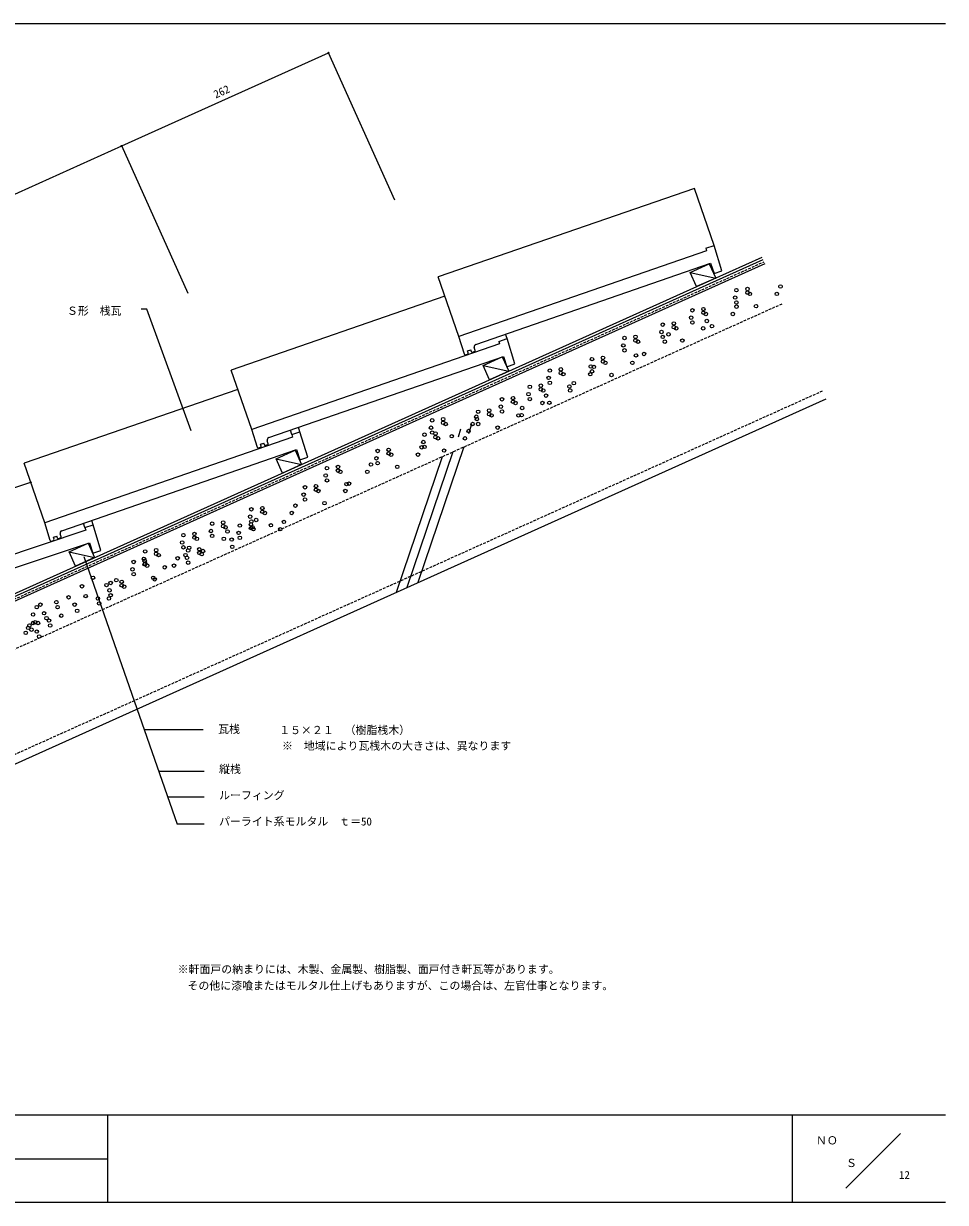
# Model space of a CAD drawing. Units: millimetres, scale not verified. Extents: x -203 to 197, y -138 to 132.
# Drawn here: x -14.4 to 196.8, y -138.4 to 131.6 of the extents above; entities that cross this region are included whole.
import ezdxf
from ezdxf.enums import TextEntityAlignment as Align

# ---------------------------------------------------------------- set-up
doc = ezdxf.new("R2010")
doc.units = ezdxf.units.MM
doc.header["$LTSCALE"] = 0.5
doc.header["$PDMODE"] = 32
doc.header["$PDSIZE"] = 0.25
doc.linetypes.add('DASHED1', pattern=[1.8, 1.2, -0.6])
for name, color, linetype, lineweight in [('0-0', 5, 'Continuous', 18), ('1-0', 7, 'Continuous', 18), ('1-2', 3, 'Continuous', 18), ('1-3', 7, 'Continuous', 18)]:
    doc.layers.add(name, color=color, linetype=linetype, lineweight=lineweight)
doc.layers.add('1-F', color=7, linetype='Continuous')
doc.styles.add('ＭＳ ゴシック', font='')
doc.styles.get('ＭＳ ゴシック').set_extended_font_data('MS Gothic')

msp = doc.modelspace()

# ---------------------------------------------------------------- linework, layer by layer
at = {"layer": '0-0'}
for p, q in [((-203.2432, 131.6351), (196.7568, 131.6351)), ((196.7568, -118.3649), (-203.2433, -118.3649)), ((4.8649, -118.3649), (4.8649, -138.3649)), ((161.7568, -138.3649), (161.7568, -118.3649)), ((186.4865, -122.5541), (173.9189, -135.1216)), ((-72.973, -128.3649), (4.8649, -128.3649)), ((196.7568, -138.3649), (-203.2432, -138.3649))]:
    msp.add_line(p, q, dxfattribs=at)
at = {"layer": '1-0'}
for p, q in [((-74.1486, -25.5405), (155.0414, 77.5949)), ((-73.7382, -26.4525), (155.4517, 76.683)), ((142.6642, 76.6308), (144.1415, 73.3479)), ((139.7642, 71.3781), (138.304, 74.623)), ((139.7642, 71.3782), (138.3041, 74.623)), ((138.3041, 74.623), (144.1415, 73.3479)), ((92.3443, 50.0392), (90.8841, 53.2841)), ((90.8841, 53.2841), (96.7215, 52.009)), ((85.726, 38.7269), (85.1178, 36.9361)), ((88.2192, 39.8489), (87.4854, 37.6881)), ((43.4642, 31.9451), (47.8243, 33.953)), ((81.4743, 32.4273), (70.9236, 1.3615)), ((83.9676, 33.5493), (73.4169, 2.4834)), ((86.4608, 34.6712), (75.9101, 3.6054)), ((44.9244, 28.7002), (43.4642, 31.9451)), ((44.9244, 28.7002), (43.4642, 31.9451)), ((43.4642, 31.9451), (49.3016, 30.67)), ((-0.33, 16.1919), (-0.6358, 17.21)), ((-3.9728, 10.6442), (1.8817, 9.331))]:
    msp.add_line(p, q, dxfattribs=at)
at = {"layer": '1-0', "color": 3, "linetype": 'DASHED1'}
msp.add_line((-74.0517, -26.0948), (155.2651, 77.0977), dxfattribs=at)
at = {"layer": '1-0', "linetype": 'DASHED1'}
for p, q in [((-83.3134, -41.7272), (159.5554, 67.5638)), ((-71.5497, -60.5584), (168.5834, 47.5015))]:
    msp.add_line(p, q, dxfattribs=at)
at = {"layer": '1-0'}
for points in [[(-74.3948, -24.9934), (139.7891, 71.3894), (154.7951, 78.1421)], [(138.304, 74.623), (142.6641, 76.6309), (144.1414, 73.3479), (139.7864, 71.3882), (139.7642, 71.3782)], [(142.6642, 76.6308), (144.1415, 73.3479), (139.7642, 71.3782)], [(92.3443, 50.0392), (90.8841, 53.284), (95.2156, 55.2788)], [(95.2442, 55.2919), (96.7215, 52.009), (92.3443, 50.0392)], [(95.2442, 55.2919), (96.7215, 52.009), (92.3443, 50.0392)], [(95.2442, 55.2919), (96.7215, 52.0089), (92.3443, 50.0392)], [(-71.5497, -60.5584), (-70.729, -62.3822), (169.4042, 45.6777)], [(47.8243, 33.9529), (49.3016, 30.67), (44.9244, 28.7002)], [(47.8243, 33.9529), (49.3016, 30.67), (44.9244, 28.7002)]]:
    msp.add_lwpolyline(points, dxfattribs=at)
msp.add_lwpolyline([(-2.4955, 7.3613), (-3.9728, 10.6442), (0.4044, 12.6139), (1.8817, 9.331)], close=True, dxfattribs=at)
for centre in [(148.8902, 70.5637), (151.4118, 70.8439), (151.4118, 70.0033), (158.9768, 71.4042), (148.61, 68.8826), (148.8902, 67.7619), (151.9722, 69.7232), (158.1363, 69.7232), (138.8099, 65.9618), (141.3315, 66.242), (141.3315, 65.4014), (141.8919, 65.1213), (148.0559, 65.1213), (148.8965, 66.8024), (153.3731, 66.9213), (132.0166, 62.6747), (134.5382, 62.9549), (134.5382, 62.1143), (135.0986, 61.8342), (138.5297, 64.2807), (138.8099, 63.16), (141.2627, 61.8342), (142.1032, 63.5153), (143.2928, 62.3194), (123.2511, 59.6068), (125.7727, 59.887), (125.7727, 59.0464), (131.7364, 60.9936), (132.0166, 59.8729), (133.3376, 60.4473), (136.4995, 59.0323), (122.9709, 57.9257), (123.2511, 56.805), (126.3331, 58.7662), (132.4971, 58.7662), (115.8004, 54.7858), (118.322, 55.0659), (118.322, 54.2254), (118.8824, 53.9452), (125.0464, 53.9452), (125.887, 55.6263), (127.734, 55.9644), (106.1583, 52.1561), (108.6799, 52.4363), (108.6799, 51.5957), (109.2403, 51.3156), (115.4043, 51.3156), (115.5202, 53.1047), (115.8004, 51.9839), (116.2449, 52.9967), (120.2833, 51.1434), (101.5564, 48.4308), (104.078, 48.7109), (105.8781, 50.475), (106.1583, 49.3543), (110.6412, 48.5137), (111.643, 49.2713), (95.2014, 45.582), (97.723, 45.8621), (101.2762, 46.7497), (101.5564, 45.6289), (104.078, 47.8704), (104.6384, 47.5902), (105.288, 46.4225), (110.8025, 47.5902), (92.2446, 43.0134), (94.9212, 43.9009), (97.723, 45.0216), (98.2834, 44.7414), (99.8096, 43.5737), (104.4475, 44.7414), (106.0393, 44.7884), (79.2043, 40.7609), (81.726, 41.0411), (81.726, 40.2006), (89.2909, 41.6015), (89.4428, 41.0521), (89.723, 42.7332), (92.2446, 42.1728), (92.805, 41.8926), (95.2014, 42.7801), (98.969, 41.8926), (99.6843, 41.9396), (77.4512, 37.4739), (78.9241, 39.0798), (79.2043, 37.9591), (79.9728, 37.754), (82.2863, 39.9204), (87.5378, 38.3144), (88.4504, 39.9204), (89.723, 39.9313), (94.2059, 39.0908), (77.171, 35.7928), (79.9728, 36.9135), (80.5332, 36.6333), (83.6872, 37.1185), (86.6973, 36.6333), (66.4333, 32.0674), (66.7134, 33.7485), (69.2351, 34.0287), (69.2351, 33.1881), (69.7955, 32.908), (75.9595, 32.908), (76.8001, 34.5891), (77.4512, 34.672), (81.9341, 33.8315), (55.0991, 29.804), (57.6208, 30.0842), (65.1857, 30.6446), (66.7134, 30.9467), (71.1964, 30.1061), (54.8189, 28.1229), (55.0991, 27.0022), (57.6208, 29.2437), (58.1811, 28.9635), (64.3452, 28.9635), (50.059, 25.4213), (52.5806, 25.7014), (52.5806, 24.8609), (53.141, 24.5807), (59.305, 24.5807), (59.582, 26.1616), (60.1456, 26.2618), (47.8738, 21.2216), (49.7788, 23.7402), (50.059, 22.6194), (54.5419, 21.7789), (37.507, 18.7), (37.7872, 20.3811), (40.3089, 20.6613), (40.3089, 19.8207), (40.8692, 19.5405), (47.0333, 19.5405), (28.8025, 17.094), (31.3242, 17.3742), (31.3242, 16.5336), (31.8846, 16.2535), (35.1576, 16.6558), (37.6792, 16.9359), (37.6792, 16.0954), (37.7872, 17.5792), (38.0486, 16.2535), (38.2396, 15.8152), (38.8892, 17.9346), (42.2701, 16.7387), (44.4036, 15.8152), (45.2442, 17.4963), (22.2284, 14.4644), (24.7501, 14.7446), (24.7501, 13.904), (25.3104, 13.6238), (28.5224, 15.4129), (28.8025, 14.2922), (31.4745, 13.6238), (32.315, 15.3049), (33.2855, 13.4516), (34.8774, 14.9746), (35.1576, 13.8539), (13.4629, 10.739), (15.9845, 11.0192), (21.9482, 12.7833), (22.2284, 11.6625), (23.3241, 10.9582), (23.5495, 11.5796), (25.8458, 11.2383), (26.7114, 10.822), (33.4107, 11.7987), (10.8333, 8.3285), (13.1827, 9.0579), (13.3549, 8.6087), (13.3549, 7.7681), (13.4629, 7.9372), (15.9845, 10.1786), (16.5449, 9.8985), (20.9198, 9.169), (22.7089, 9.8985), (23.0439, 9.277), (23.3241, 8.1563), (25.8458, 10.3978), (26.4061, 10.1176), (10.5531, 6.6474), (10.8333, 5.5267), (13.9153, 7.4879), (17.9458, 7.0966), (20.0793, 7.4879), (-0.9986, 2.7467), (1.523, 4.708), (4.6051, 3.0269), (5.5739, 3.5075), (6.8465, 4.1476), (8.0956, 3.7876), (8.0956, 2.9471), (8.656, 2.6669), (15.3162, 4.6861), (15.6605, 4.348), (-4.0807, 0.2251), (-0.1581, 0.5053), (2.6437, -0.0551), (5.1654, -0.0551), (5.2938, 1.8264), (5.5739, 0.7056), (-11.3654, -2.0164), (-10.5249, -1.456), (-6.8825, -0.8957), (-6.6023, -2.0164), (-2.6797, -1.456), (-2.1194, -2.8569), (2.9239, -1.1758), (-12.206, -3.6975), (-12.206, -5.6588), (-11.7317, -5.5132), (-11.0853, -5.6588), (-9.6843, -3.4173), (-9.124, -4.538), (-8.5636, -5.0984), (-5.7618, -3.9777), (-13.8871, -7.9002), (-13.3267, -6.7795), (-13.0465, -6.2191), (-12.5723, -7.1943), (-11.3654, -7.6201), (-8.2834, -6.2191), (-10.8051, -8.7408)]:
    msp.add_circle(centre, 0.3962, dxfattribs=at)
at = {"layer": '1-2', "color": 7}
for p, q in [((139.2488, 93.885), (80.6072, 73.5956)), ((143.761, 80.8436), (139.2488, 93.885)), ((85.3156, 59.9871), (80.6072, 73.5956)), ((82.1312, 69.1908), (33.1872, 52.2566)), ((96.3411, 59.5046), (95.9942, 60.5073)), ((37.8957, 38.6481), (33.1872, 52.2566)), ((34.7113, 47.8518), (-14.2327, 30.9177)), ((47.0301, 37.5113), (46.7158, 38.5253)), ((48.9212, 38.1656), (48.5742, 39.1683)), ((-9.5243, 17.3092), (-14.2327, 30.9177)), ((-12.5986, 26.6259), (-61.648, 10.1331)), ((1.5667, 16.8297), (1.2226, 17.853))]:
    msp.add_line(p, q, dxfattribs=at)
at = {"layer": '1-2'}
for p, q in [((142.0477, 79.6159), (85.3156, 59.9871)), ((141.8699, 80.1893), (143.761, 80.8436)), ((141.8699, 80.1893), (142.0477, 79.6159)), ((145.5678, 75.014), (143.761, 80.8436)), ((89.2114, 58.1605), (142.9362, 76.7488)), ((142.9362, 76.7488), (143.7563, 74.3786)), ((143.7536, 74.3863), (145.5678, 75.014)), ((86.5792, 55.9099), (85.3156, 59.9871)), ((94.45, 58.8503), (96.3411, 59.5046)), ((98.1478, 53.675), (96.3411, 59.5046)), ((94.6277, 58.2769), (37.8957, 38.6481)), ((87.2927, 56.6479), (88.0491, 56.9097)), ((88.1866, 56.466), (88.0491, 56.9097)), ((89.0414, 56.748), (88.8345, 57.4159)), ((94.45, 58.8503), (94.6277, 58.2769)), ((41.7914, 36.8216), (95.5163, 55.4098)), ((86.8356, 55.7801), (87.3084, 55.9436)), ((87.434, 56.1918), (87.2927, 56.6479)), ((88.9158, 56.4998), (88.4431, 56.3362)), ((95.5163, 55.4098), (96.3363, 53.0397)), ((96.3337, 53.0473), (98.1478, 53.675)), ((39.1593, 34.5709), (37.8957, 38.6481)), ((47.0301, 37.5113), (48.9212, 38.1656)), ((50.7279, 32.336), (48.9212, 38.1656)), ((47.2078, 36.9379), (-9.5243, 17.3092)), ((39.8728, 35.309), (40.6292, 35.5707)), ((40.0141, 34.8529), (39.8728, 35.309)), ((40.7667, 35.1271), (40.6292, 35.5707)), ((41.4959, 35.1608), (41.0231, 34.9972)), ((41.6215, 35.409), (41.4145, 36.0769)), ((47.0301, 37.5113), (47.2078, 36.9379)), ((-5.6285, 15.4826), (48.0964, 34.0709)), ((39.4157, 34.4411), (39.8885, 34.6047)), ((48.0964, 34.0709), (48.9164, 31.7007)), ((48.9138, 31.7084), (50.7279, 32.336)), ((-8.2606, 13.2319), (-9.5243, 17.3092)), ((-0.33, 16.1919), (1.5667, 16.8297)), ((3.3225, 10.9846), (1.5667, 16.8297)), ((-0.1573, 15.617), (-57.0585, -3.5159)), ((-7.5471, 13.97), (-6.7908, 14.2317)), ((-7.4058, 13.5139), (-7.5471, 13.97)), ((-6.6532, 13.7881), (-6.7908, 14.2317)), ((-5.924, 13.8219), (-6.3968, 13.6583)), ((-5.7984, 14.0701), (-6.0054, 14.738)), ((-0.33, 16.1919), (-0.1573, 15.617)), ((-53.1788, -5.3764), (0.7062, 12.7423)), ((-8.0042, 13.1021), (-7.5314, 13.2657)), ((0.7062, 12.7423), (1.5055, 10.3651)), ((1.5029, 10.3727), (3.3225, 10.9846))]:
    msp.add_line(p, q, dxfattribs=at)
for centre, radius, start, end in [((89.4076, 57.5935), 0.6, 109.08588, 197.21983), ((88.8504, 56.6888), 0.2, 289.0885, 17.21996), ((86.7702, 55.9691), 0.2, 197.21655, 289.08514), ((87.243, 56.1326), 0.2, 289.08401, 17.21758), ((88.3777, 56.5252), 0.2, 197.21756, 289.0885), ((40.9577, 35.1862), 0.2, 197.21756, 289.0885), ((41.9876, 36.2545), 0.6, 109.08588, 197.21983), ((41.4305, 35.3498), 0.2, 289.0885, 17.21996), ((39.3503, 34.6301), 0.2, 197.21655, 289.08514), ((39.8231, 34.7937), 0.2, 289.08401, 17.21758), ((-7.5968, 13.4547), 0.2, 289.08401, 17.21758), ((-6.4622, 13.8473), 0.2, 197.21756, 289.0885), ((-5.4323, 14.9156), 0.6, 109.08588, 197.21983), ((-5.9895, 14.0109), 0.2, 289.0885, 17.21996), ((-8.0696, 13.2912), 0.2, 197.21655, 289.08514)]:
    msp.add_arc(centre, radius, start, end, dxfattribs=at)
at = {"layer": '1-3'}
for p, q in [((70.6675, 91.1517), (55.4661, 124.9327)), ((-39.3888, 82.248), (8.0901, 103.6135)), ((-0.5792, 9.5979), (20.8277, -51.7472)), ((26.7568, -30.089), (13.2699, -30.089)), ((26.9807, -39.634), (16.6007, -39.634)), ((26.9807, -45.5763), (18.6743, -45.5763)), ((26.9807, -51.7472), (20.8277, -51.7472))]:
    msp.add_line(p, q, dxfattribs=at)
for points in [[(23.2915, 69.8326), (8.0901, 103.6135), (55.4661, 124.9327)], [(24.0019, 38.334), (13.8555, 66.2109), (12.5816, 66.2109)]]:
    msp.add_lwpolyline(points, dxfattribs=at)
for p in [(55.4661, 124.9327), (8.0901, 103.6135)]:
    msp.add_point(p, dxfattribs=at)

# ---------------------------------------------------------------- texts
at = {"layer": '0-0', "color": 7, "style": 'ＭＳ ゴシック'}
for s, p in [('ＮＯ', (167.1021, -125.6345)), ('Ｓ', (173.9788, -130.8109))]:
    msp.add_text(s, height=1.833, dxfattribs=at).set_placement(p, align=Align.BOTTOM_LEFT)
at = {"layer": '1-0', "style": 'ＭＳ ゴシック'}
for s, p in [('パーライト系モルタル\u3000ｔ＝50', (30.3971, -52.5856)), ('12', (186.1171, -133.5462))]:
    msp.add_text(s, height=1.833, dxfattribs=at).set_placement(p, align=Align.BOTTOM_LEFT)
at = {"layer": '1-3', "style": 'ＭＳ ゴシック'}
msp.add_text('262', height=1.833, rotation=24.228, dxfattribs=at).set_placement((29.863, 113.9596), align=Align.BOTTOM_LEFT)
for s, p in [('Ｓ形\u3000桟瓦', (-4.4485, 64.3801)), ('瓦桟', (30.1732, -31.44)), ('１５×２１\u3000（樹脂桟木）', (44.1582, -31.6544)), ('※\u3000地域により瓦桟木の大きさは、異なります', (44.8055, -35.2539)), ('縦桟', (30.3971, -40.5856)), ('ルーフィング', (30.3971, -46.5856))]:
    msp.add_text(s, height=1.833, dxfattribs=at).set_placement(p, align=Align.BOTTOM_LEFT)
at = {"layer": '1-F', "style": 'ＭＳ ゴシック'}
for s, p in [('※軒面戸の納まりには、木製、金属製、樹脂製、面戸付き軒瓦等があります。', (20.8927, -86.4274)), ('その他に漆喰またはモルタル仕上げもありますが、この場合は、左官仕事となります。', (23.1613, -90.1826))]:
    msp.add_text(s, height=1.833, dxfattribs=at).set_placement(p, align=Align.BOTTOM_LEFT)

doc.saveas('drawing.dxf')
